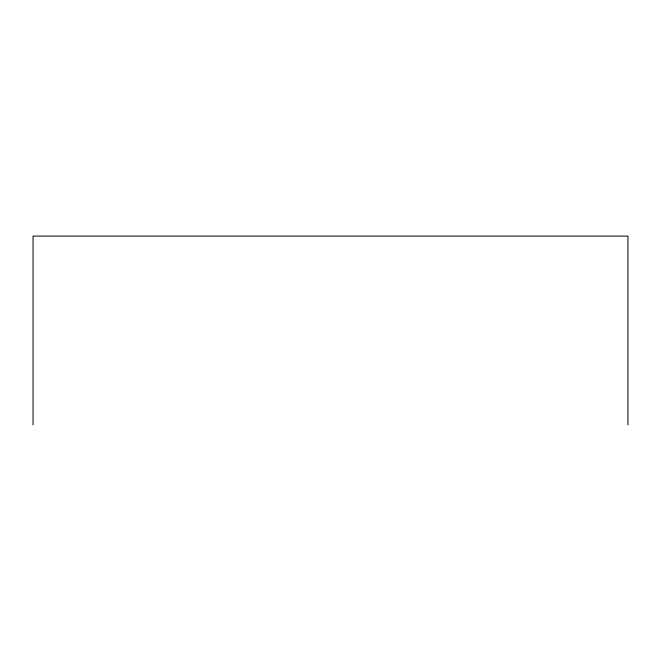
<?xml version="1.0" encoding="UTF-8"?>
<svg xmlns="http://www.w3.org/2000/svg" width="661" height="661" viewBox="0 0 661 661"><rect width="100%" height="100%" fill="white"/><g stroke="black" fill="none" stroke-linecap="round" stroke-linejoin="round"><path stroke-width="0.99" d="M627.95 424.907L627.95 236.093L33.05 236.093L33.05 424.907"/></g></svg>
